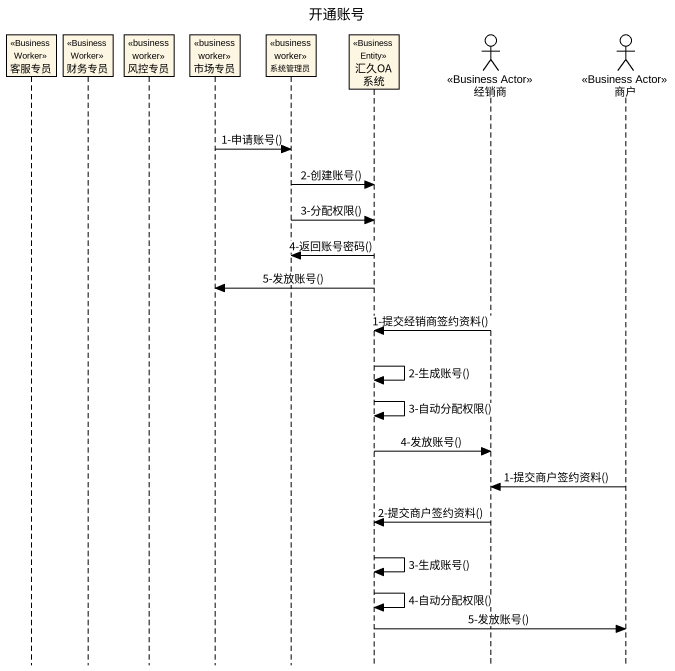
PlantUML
@startuml
title 开通账号
hide footbox
participant 客服专员 <<Business Worker>>
participant 财务专员 <<Business Worker>>
participant 风控专员 <<business worker>>
participant 市场专员 <<business worker>>
participant 系统管理员 <<business worker>>
participant 汇久OA系统 <<Business Entity>>
actor 经销商 <<Business Actor>>
actor 商户 <<Business Actor>>

市场专员 -> 系统管理员 : 1-申请账号()
系统管理员 -> 汇久OA系统 : 2-创建账号()
系统管理员 -> 汇久OA系统 : 3-分配权限()
汇久OA系统 -> 系统管理员 : 4-返回账号密码()
汇久OA系统 -> 市场专员 : 5-发放账号()
经销商 -> 汇久OA系统 : 1-提交经销商签约资料()
汇久OA系统 -> 汇久OA系统 : 2-生成账号()
汇久OA系统 -> 汇久OA系统 : 3-自动分配权限()
汇久OA系统 -> 经销商 : 4-发放账号()
商户 -> 经销商 : 1-提交商户签约资料()
经销商 -> 汇久OA系统 : 2-提交商户签约资料()
汇久OA系统 -> 汇久OA系统 : 3-生成账号()
汇久OA系统 -> 汇久OA系统 : 4-自动分配权限()
汇久OA系统 -> 商户 : 5-发放账号()
@enduml
